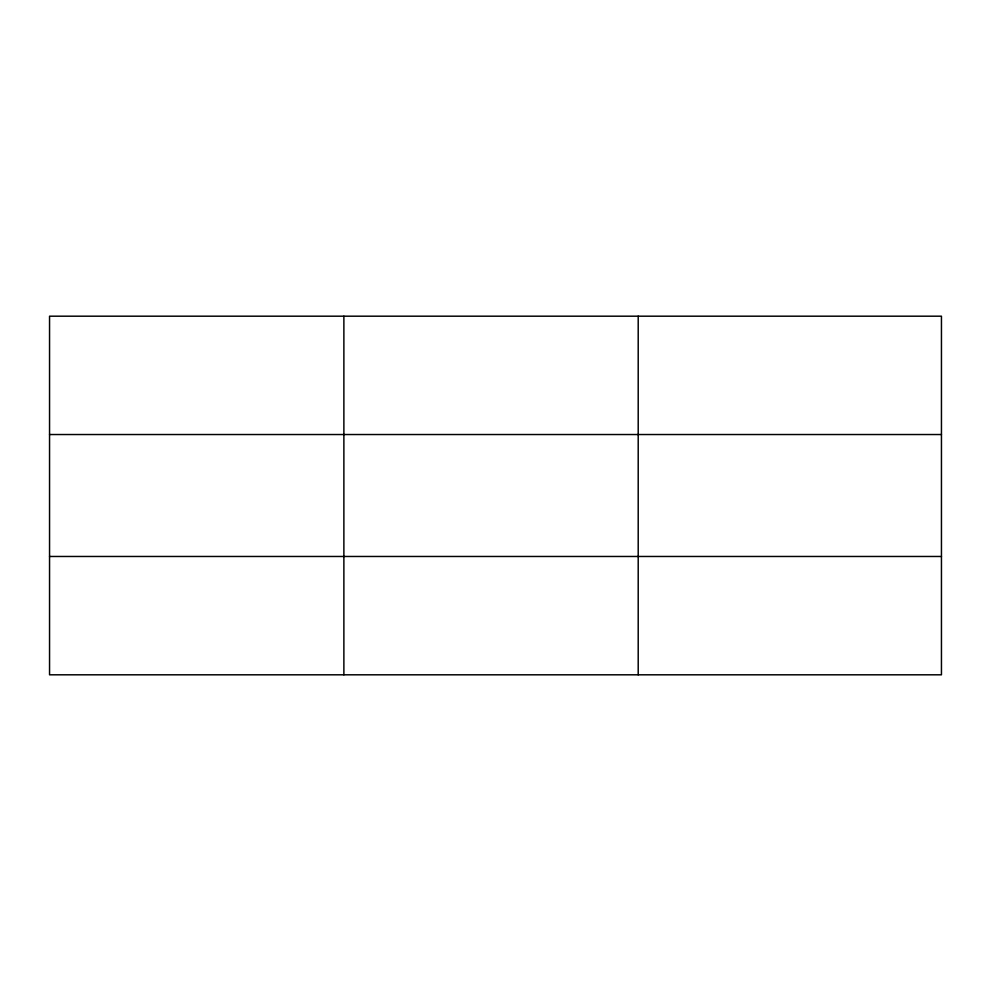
<?xml version="1.0" encoding="UTF-8"?>
<svg xmlns="http://www.w3.org/2000/svg" width="991" height="991" viewBox="0 0 991 991"><rect width="100%" height="100%" fill="white"/><g stroke="black" fill="none" stroke-linecap="round" stroke-linejoin="round"><path stroke-width="1.49" d="M343.877 316.191L343.877 674.809M638.204 316.191L638.204 674.809M941.45 556.471L941.45 674.809L49.55 674.809L49.55 316.191L941.45 316.191L941.45 556.471L49.55 556.471M49.55 434.529L941.45 434.529"/></g></svg>
